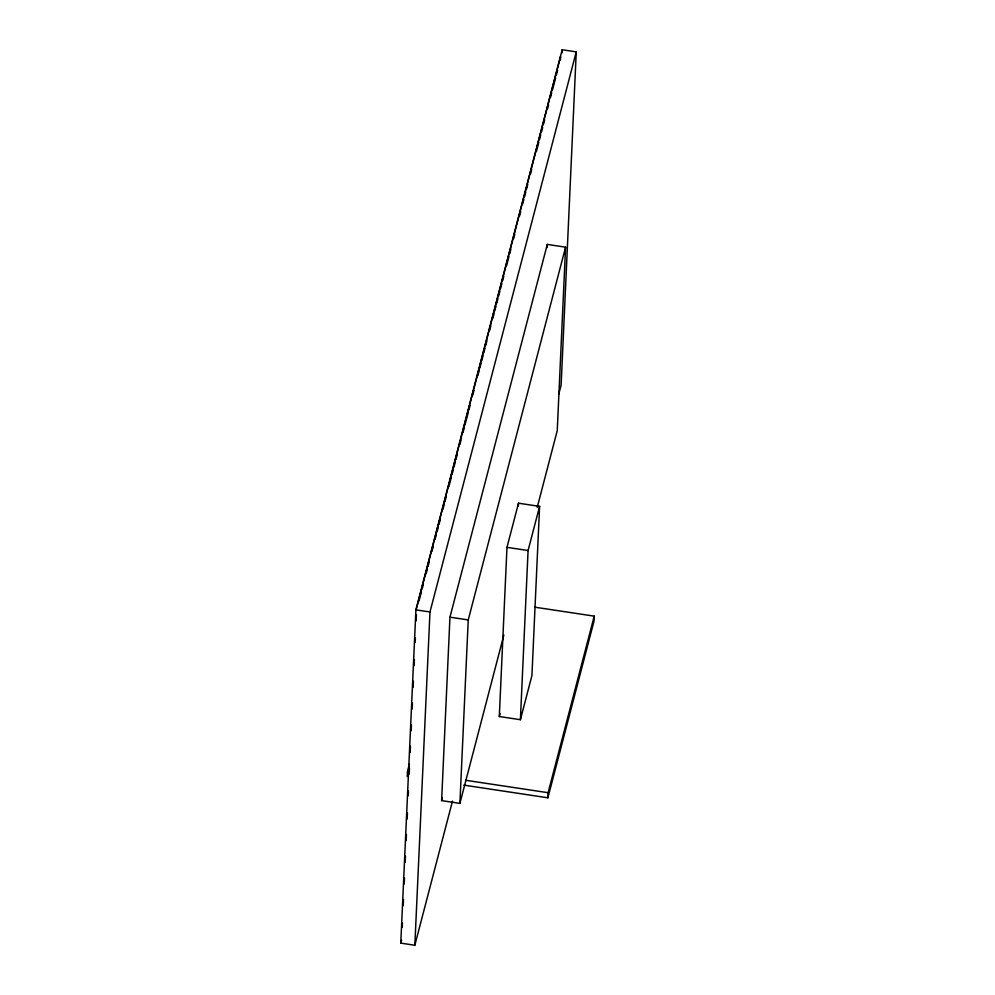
<?xml version="1.0" encoding="UTF-8"?>
<svg xmlns="http://www.w3.org/2000/svg" width="995" height="995" viewBox="0 0 995 995"><rect width="100%" height="100%" fill="white"/><g stroke="black" fill="none" stroke-linecap="round" stroke-linejoin="round"><path stroke-width="1.49" d="M407.229 776.585L407.465 771.486L409.418 764.011M452.489 801.087L414.84 945.25L400.774 943.123L415.91 609.86L562.187 49.75L576.254 51.877L561.118 385.14L558.767 394.144M402.229 927.39L402.44 922.738M403.211 905.711L403.497 899.517M404.206 884.033L404.48 877.839M405.189 862.366L405.462 856.173M406.171 840.688L406.445 834.494M407.154 819.009L407.44 812.815M408.211 795.789L408.423 791.137M409.194 774.11L409.467 767.916M410.176 752.431L410.462 746.238M411.159 730.765L411.445 724.571M412.141 709.087L412.428 702.893M413.124 687.408L413.41 681.214M414.119 665.73L414.393 659.536M415.164 642.509L415.375 637.87M416.159 620.83L416.432 614.636M414.84 945.25L429.977 611.987L576.254 51.877M503.868 635.034L459.901 803.375L441.618 800.614L449.951 617.161L547.3 244.409L565.583 247.17L557.25 430.611L537.238 507.276M459.901 803.375L468.235 619.922L565.583 247.17M499.303 716.524L506.977 547.337L518.507 503.196L539.601 506.38L531.927 675.568L520.397 719.708L499.303 716.524L500.062 713.577M518.37 506.306L518.507 503.196M520.397 719.708L528.084 550.521L539.601 506.38M547.163 247.494L547.3 244.409M560.434 59.762L560.571 56.665L416.084 609.91M562.051 52.847L562.187 49.75M463.794 785.117L547.884 797.803L548.108 792.704L594.226 616.141L534.601 607.149M594.226 616.141L593.99 621.241L547.884 797.803M418.994 600.98L421.358 591.95M422.141 588.953L423.323 584.438M426.071 573.916L427.241 569.401M428.037 566.404L429.206 561.889M431.954 551.367L433.136 546.852M435.101 539.34L436.27 534.825M437.066 531.815L438.235 527.313M439.019 524.303L440.2 519.788M442.949 509.266L444.131 504.763M444.914 501.754L446.096 497.239M448.844 486.717L451.195 477.699M451.979 474.69L453.16 470.187M453.944 467.177L455.125 462.663M455.909 459.653L457.091 455.15M459.839 444.628L461.008 440.113M462.974 432.601L464.155 428.086M464.939 425.076L468.073 413.049M468.869 410.052L470.038 405.537M472.787 395.015L473.968 390.5M477.898 375.463L479.068 370.961M479.864 367.951L481.033 363.436M481.816 360.439L482.998 355.924M483.781 352.914L484.963 348.412M485.747 345.402L486.928 340.887M489.677 330.365L490.846 325.862M492.811 318.338L493.993 313.835M494.776 310.826L495.958 306.311M496.741 303.301L497.923 298.798M498.706 295.789L499.888 291.274M500.672 288.276L501.841 283.762M502.624 280.752L503.806 276.249M506.554 265.727L508.918 256.698M509.701 253.7L510.87 249.185M513.619 238.663L514.801 234.148M519.514 216.114L520.696 211.599M522.649 204.087L523.83 199.572M524.614 196.562L525.795 192.06M526.579 189.05L527.76 184.535M530.509 174.013L531.691 169.498M536.392 151.464L538.755 142.447M539.539 139.437L540.72 134.922M541.504 131.925L542.673 127.41M543.469 124.4L544.638 119.897M547.387 109.363L548.568 104.861M550.533 97.336L551.715 92.834M552.499 89.824L555.633 77.797M556.416 74.787L557.598 70.284M400.774 943.123L401.557 940.126M441.618 800.614L442.402 797.604M506.977 547.337L528.084 550.521M415.91 609.86L429.977 611.987M449.951 617.161L468.235 619.922M465.56 780.254L548.108 792.704"/></g></svg>
